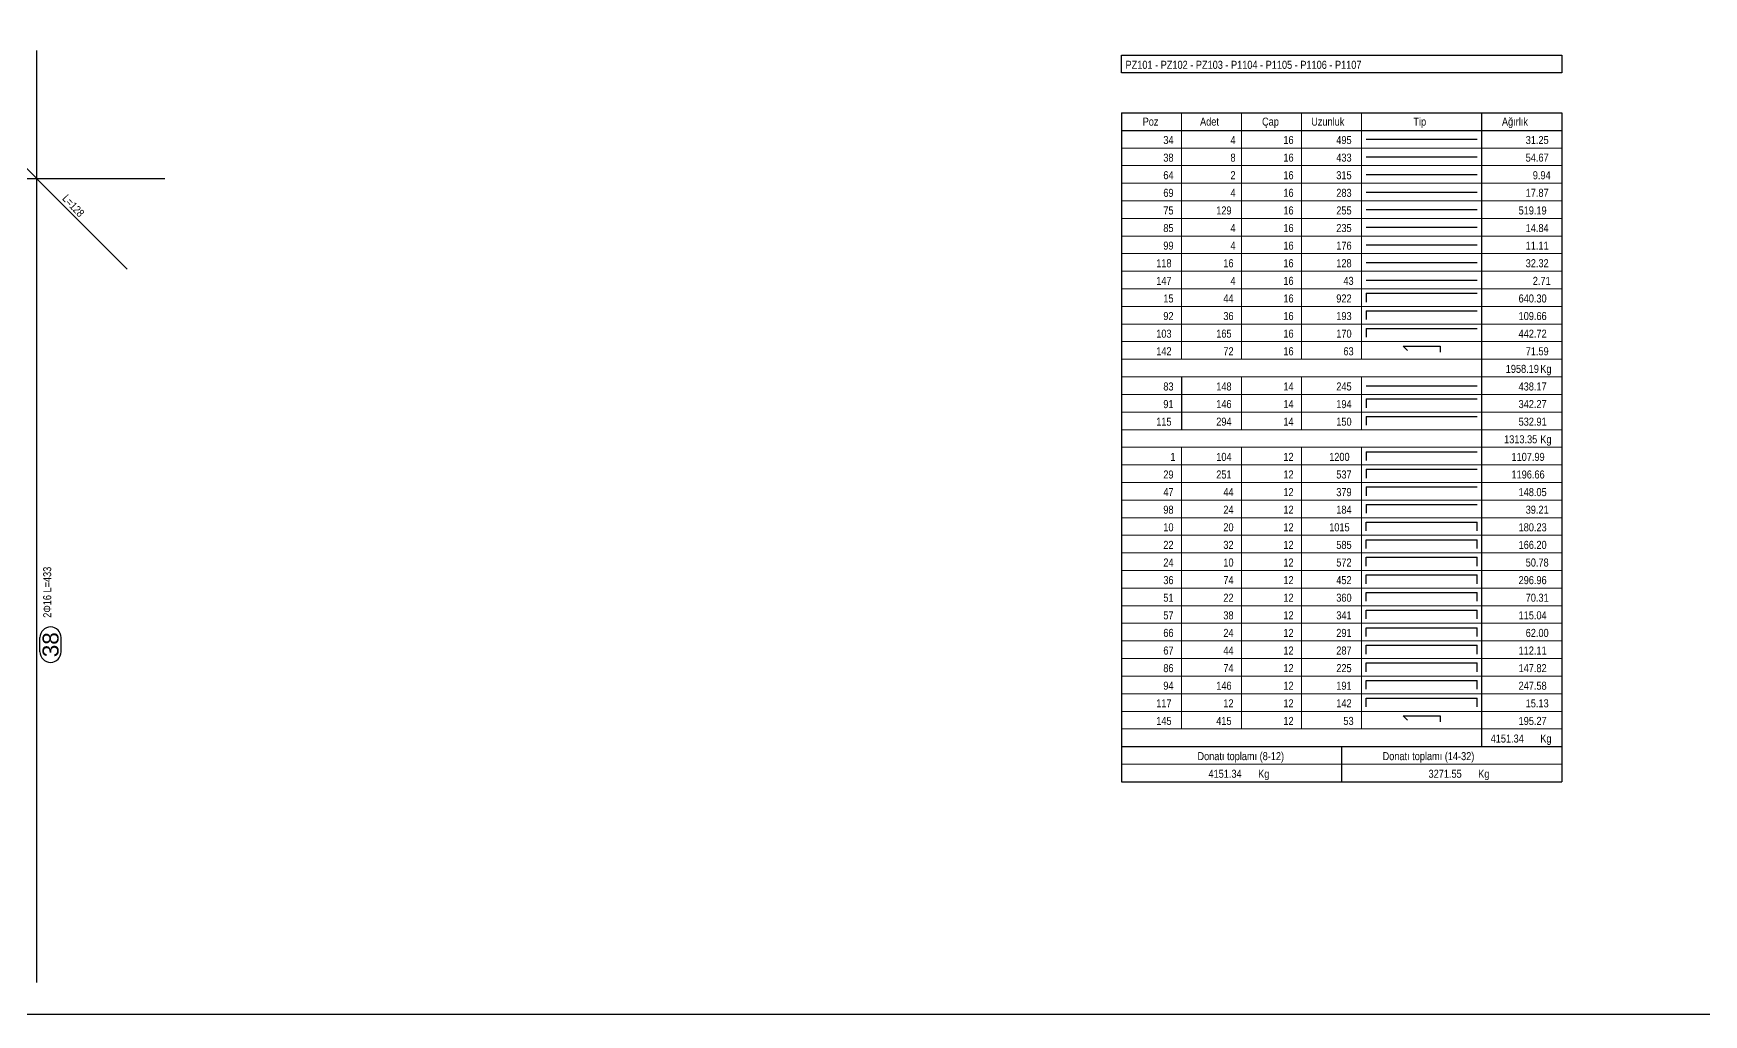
# Model space of a CAD drawing. Header units: metres. Extents: x 419734 to 420376, y 4564732 to 4565123.
# Drawn here: x 419845.76 to 419866.63, y 4564863.97 to 4564876.23 of the extents above; entities that cross this region are included whole.
import ezdxf

# ---------------------------------------------------------------- set-up
doc = ezdxf.new("R2010")
doc.units = ezdxf.units.M
for name, color, linetype in [('Standart', 7, 'Continuous'), ('SW_QUOTE', 1, 'Continuous'), ('SW_SEZIONI-ARMATURA', 3, 'Continuous'), ('SW_TXT_TESTI', 1, 'Continuous')]:
    doc.layers.add(name, color=color, linetype=linetype)
doc.styles.add('arial_1_18', font='arial.ttf', dxfattribs={"height": 0.2})
doc.styles.add('SWS', font='ARIALN.TTF')

msp = doc.modelspace()

# ---------------------------------------------------------------- linework, layer by layer
at = {"layer": 'Standart', "color": 2}
msp.add_lwpolyline([(419945.91166, 4564863.96691), (419806.01166, 4564863.96691), (419806.01166, 4564906.01358)], dxfattribs=at)
at = {"layer": 'Standart', "color": 1, "linetype": 'Continuous', "lineweight": 5}
for points in [[(419860.10499, 4564875.23699), (419860.10499, 4564872.15699)], [(419860.85499, 4564875.23699), (419860.85499, 4564872.15699)], [(419861.60499, 4564875.23699), (419861.60499, 4564872.15699)], [(419862.35499, 4564875.23699), (419862.35499, 4564872.15699)], [(419859.35499, 4564874.79699), (419864.85499, 4564874.79699)], [(419859.35499, 4564874.57699), (419864.85499, 4564874.57699)], [(419859.35499, 4564874.35699), (419864.85499, 4564874.35699)], [(419859.35499, 4564874.13699), (419864.85499, 4564874.13699)], [(419859.35499, 4564873.91699), (419864.85499, 4564873.91699)], [(419859.35499, 4564873.69699), (419864.85499, 4564873.69699)], [(419859.35499, 4564873.47699), (419864.85499, 4564873.47699)], [(419859.35499, 4564873.25699), (419864.85499, 4564873.25699)], [(419859.35499, 4564873.03699), (419864.85499, 4564873.03699)], [(419859.35499, 4564872.81699), (419864.85499, 4564872.81699)], [(419859.35499, 4564872.59699), (419864.85499, 4564872.59699)], [(419859.35499, 4564872.37699), (419864.85499, 4564872.37699)], [(419859.35499, 4564872.15699), (419864.85499, 4564872.15699)], [(419859.35499, 4564871.93699), (419864.85499, 4564871.93699)], [(419860.85499, 4564871.93699), (419860.85499, 4564871.27699)], [(419861.60499, 4564871.93699), (419861.60499, 4564871.27699)], [(419862.35499, 4564871.93699), (419862.35499, 4564871.27699)], [(419859.35499, 4564871.71699), (419864.85499, 4564871.71699)], [(419859.35499, 4564871.49699), (419864.85499, 4564871.49699)], [(419859.35499, 4564871.27699), (419864.85499, 4564871.27699)], [(419859.35499, 4564871.05699), (419864.85499, 4564871.05699)], [(419860.10499, 4564871.05699), (419860.10499, 4564867.53699)], [(419860.85499, 4564871.05699), (419860.85499, 4564867.53699)], [(419861.60499, 4564871.05699), (419861.60499, 4564867.53699)], [(419862.35499, 4564871.05699), (419862.35499, 4564867.53699)], [(419859.35499, 4564870.83699), (419864.85499, 4564870.83699)], [(419859.35499, 4564870.61699), (419864.85499, 4564870.61699)], [(419859.35499, 4564870.39699), (419864.85499, 4564870.39699)], [(419859.35499, 4564870.17699), (419864.85499, 4564870.17699)], [(419859.35499, 4564869.95699), (419864.85499, 4564869.95699)], [(419859.35499, 4564869.73699), (419864.85499, 4564869.73699)], [(419859.35499, 4564869.51699), (419864.85499, 4564869.51699)], [(419859.35499, 4564869.29699), (419864.85499, 4564869.29699)], [(419859.35499, 4564869.07699), (419864.85499, 4564869.07699)], [(419859.35499, 4564868.85699), (419864.85499, 4564868.85699)], [(419859.35499, 4564868.63699), (419864.85499, 4564868.63699)], [(419859.35499, 4564868.41699), (419864.85499, 4564868.41699)], [(419859.35499, 4564868.19699), (419864.85499, 4564868.19699)], [(419859.35499, 4564867.97699), (419864.85499, 4564867.97699)], [(419859.35499, 4564867.75699), (419864.85499, 4564867.75699)], [(419859.35499, 4564867.53699), (419864.85499, 4564867.53699)], [(419859.35499, 4564867.09699), (419864.85499, 4564867.09699)]]:
    msp.add_lwpolyline(points, dxfattribs=at)
at = {"layer": 'SW_QUOTE'}
for points in [[(419859.35499, 4564875.73699), (419859.35499, 4564875.95699)], [(419859.35499, 4564875.95699), (419864.85499, 4564875.95699)], [(419864.85499, 4564875.95699), (419864.85499, 4564875.73699)], [(419864.85499, 4564875.73699), (419859.35499, 4564875.73699)], [(419859.35499, 4564875.23699), (419864.85499, 4564875.23699)], [(419859.35499, 4564875.23699), (419859.35499, 4564866.87699)], [(419863.85499, 4564875.23699), (419863.85499, 4564867.31699)], [(419864.85499, 4564875.23699), (419864.85499, 4564866.87699)], [(419859.35499, 4564875.01699), (419864.85499, 4564875.01699)], [(419862.40999, 4564874.90699), (419863.79999, 4564874.90699)], [(419862.40999, 4564874.68699), (419863.79999, 4564874.68699)], [(419862.40999, 4564874.46699), (419863.79999, 4564874.46699)], [(419862.40999, 4564874.24699), (419863.79999, 4564874.24699)], [(419862.40999, 4564874.02699), (419863.79999, 4564874.02699)], [(419862.40999, 4564873.80699), (419863.79999, 4564873.80699)], [(419862.40999, 4564873.58699), (419863.79999, 4564873.58699)], [(419862.40999, 4564873.36699), (419863.79999, 4564873.36699)], [(419862.40999, 4564873.14699), (419863.79999, 4564873.14699)], [(419862.40999, 4564872.98199), (419863.79999, 4564872.98199)], [(419862.40999, 4564872.98199), (419862.40999, 4564872.87199)], [(419862.40999, 4564872.76199), (419863.79999, 4564872.76199)], [(419862.40999, 4564872.76199), (419862.40999, 4564872.65199)], [(419862.40999, 4564872.54199), (419863.79999, 4564872.54199)], [(419862.40999, 4564872.54199), (419862.40999, 4564872.43199)], [(419862.87332, 4564872.32199), (419863.33665, 4564872.32199)], [(419862.87332, 4564872.32199), (419862.92832, 4564872.26699)], [(419863.33665, 4564872.32199), (419863.33665, 4564872.24444)], [(419862.40999, 4564871.82699), (419863.79999, 4564871.82699)], [(419862.40999, 4564871.66199), (419863.79999, 4564871.66199)], [(419862.40999, 4564871.66199), (419862.40999, 4564871.55199)], [(419862.40999, 4564871.44199), (419863.79999, 4564871.44199)], [(419862.40999, 4564871.44199), (419862.40999, 4564871.33199)], [(419862.40999, 4564871.00199), (419863.79999, 4564871.00199)], [(419862.40999, 4564871.00199), (419862.40999, 4564870.89199)], [(419862.40999, 4564870.78199), (419863.79999, 4564870.78199)], [(419862.40999, 4564870.78199), (419862.40999, 4564870.67199)], [(419862.40999, 4564870.56199), (419863.79999, 4564870.56199)], [(419862.40999, 4564870.56199), (419862.40999, 4564870.45199)], [(419862.40999, 4564870.34199), (419863.79999, 4564870.34199)], [(419862.40999, 4564870.34199), (419862.40999, 4564870.23199)], [(419862.40999, 4564870.12199), (419863.79999, 4564870.12199)], [(419862.40999, 4564870.01199), (419862.40999, 4564870.12199)], [(419863.79999, 4564870.01199), (419863.79999, 4564870.12199)], [(419862.40999, 4564869.90199), (419863.79999, 4564869.90199)], [(419862.40999, 4564869.79199), (419862.40999, 4564869.90199)], [(419863.79999, 4564869.79199), (419863.79999, 4564869.90199)], [(419862.40999, 4564869.68199), (419863.79999, 4564869.68199)], [(419862.40999, 4564869.57199), (419862.40999, 4564869.68199)], [(419863.79999, 4564869.57199), (419863.79999, 4564869.68199)], [(419862.40999, 4564869.46199), (419863.79999, 4564869.46199)], [(419862.40999, 4564869.35199), (419862.40999, 4564869.46199)], [(419863.79999, 4564869.35199), (419863.79999, 4564869.46199)], [(419862.40999, 4564869.24199), (419863.79999, 4564869.24199)], [(419862.40999, 4564869.13199), (419862.40999, 4564869.24199)], [(419863.79999, 4564869.13199), (419863.79999, 4564869.24199)], [(419862.40999, 4564869.02199), (419863.79999, 4564869.02199)], [(419862.40999, 4564868.91199), (419862.40999, 4564869.02199)], [(419863.79999, 4564868.91199), (419863.79999, 4564869.02199)], [(419862.40999, 4564868.80199), (419863.79999, 4564868.80199)], [(419862.40999, 4564868.69199), (419862.40999, 4564868.80199)], [(419863.79999, 4564868.69199), (419863.79999, 4564868.80199)], [(419862.40999, 4564868.58199), (419863.79999, 4564868.58199)], [(419862.40999, 4564868.47199), (419862.40999, 4564868.58199)], [(419863.79999, 4564868.47199), (419863.79999, 4564868.58199)], [(419862.40999, 4564868.36199), (419863.79999, 4564868.36199)], [(419862.40999, 4564868.25199), (419862.40999, 4564868.36199)], [(419863.79999, 4564868.25199), (419863.79999, 4564868.36199)], [(419862.40999, 4564868.14199), (419863.79999, 4564868.14199)], [(419862.40999, 4564868.03199), (419862.40999, 4564868.14199)], [(419863.79999, 4564868.03199), (419863.79999, 4564868.14199)], [(419862.40999, 4564867.92199), (419863.79999, 4564867.92199)], [(419862.40999, 4564867.81199), (419862.40999, 4564867.92199)], [(419863.79999, 4564867.81199), (419863.79999, 4564867.92199)], [(419862.87332, 4564867.70199), (419863.33665, 4564867.70199)], [(419862.87332, 4564867.70199), (419862.92832, 4564867.64699)], [(419863.33665, 4564867.70199), (419863.33665, 4564867.62444)], [(419859.35499, 4564867.31699), (419864.85499, 4564867.31699)], [(419862.10499, 4564867.31699), (419862.10499, 4564866.87699)], [(419859.35499, 4564866.87699), (419864.85499, 4564866.87699)]]:
    msp.add_lwpolyline(points, dxfattribs=at)
at = {"layer": 'SW_SEZIONI-ARMATURA'}
for points in [[(419845.80003, 4564864.36887), (419845.80003, 4564876.01406)], [(419846.9314, 4564873.28269), (419844.66866, 4564875.54543)], [(419835.02503, 4564874.41406), (419847.40003, 4564874.41406)], [(419845.84003, 4564868.50024), (419845.84003, 4564868.67901)], [(419846.10403, 4564868.50024), (419846.10403, 4564868.67901)]]:
    msp.add_lwpolyline(points, dxfattribs=at)
for centre, start, end in [((419845.97203, 4564868.67901), 0, 180), ((419845.97203, 4564868.50024), 180, 0)]:
    msp.add_arc(centre, 0.132, start, end, dxfattribs=at)
at = {"layer": 'SW_TXT_TESTI'}
msp.add_lwpolyline([(419860.10499, 4564871.93699), (419860.10499, 4564871.27699)], dxfattribs=at)

# ---------------------------------------------------------------- texts
at = {"layer": 'Standart', "color": 3, "linetype": 'Continuous', "lineweight": 5, "style": 'arial_1_18'}
msp.add_text('38', height=0.2, rotation=90, dxfattribs=at).set_placement((419846.07203, 4564868.43424))
at = {"layer": 'SW_TXT_TESTI', "style": 'SWS'}
for s, p in [('PZ101 - PZ102 - PZ103 - P1104 - P1105 - P1106 - P1107', (419859.40499, 4564875.78699)), ('Poz', (419859.6191, 4564875.07699)), ('Adet', (419860.33629, 4564875.07699)), ('Çap', (419861.11092, 4564875.07699)), ('Uzunluk', (419861.72532, 4564875.07699)), ('Tip', (419863.00229, 4564875.07699)), ('Ağırlık', (419864.10851, 4564875.07699)), ('34', (419859.87744, 4564874.84699)), ('4', (419860.71621, 4564874.84699)), ('16', (419861.37744, 4564874.84699)), ('495', (419862.03867, 4564874.84699)), ('31.25', (419864.40551, 4564874.84699)), ('38', (419859.87744, 4564874.62699)), ('8', (419860.71621, 4564874.62699)), ('16', (419861.37744, 4564874.62699)), ('433', (419862.03867, 4564874.62699)), ('54.67', (419864.40551, 4564874.62699)), ('64', (419859.87744, 4564874.40699)), ('2', (419860.71621, 4564874.40699)), ('16', (419861.37744, 4564874.40699)), ('315', (419862.03867, 4564874.40699)), ('9.94', (419864.49428, 4564874.40699)), ('69', (419859.87744, 4564874.18699)), ('4', (419860.71621, 4564874.18699)), ('16', (419861.37744, 4564874.18699)), ('283', (419862.03867, 4564874.18699)), ('17.87', (419864.40551, 4564874.18699)), ('75', (419859.87744, 4564873.96699)), ('129', (419860.53867, 4564873.96699)), ('16', (419861.37744, 4564873.96699)), ('255', (419862.03867, 4564873.96699)), ('519.19', (419864.31674, 4564873.96699)), ('85', (419859.87744, 4564873.74699)), ('4', (419860.71621, 4564873.74699)), ('16', (419861.37744, 4564873.74699)), ('235', (419862.03867, 4564873.74699)), ('14.84', (419864.40551, 4564873.74699)), ('99', (419859.87744, 4564873.52699)), ('4', (419860.71621, 4564873.52699)), ('16', (419861.37744, 4564873.52699)), ('176', (419862.03867, 4564873.52699)), ('11.11', (419864.40551, 4564873.52699)), ('118', (419859.78867, 4564873.30699)), ('16', (419860.62744, 4564873.30699)), ('16', (419861.37744, 4564873.30699)), ('128', (419862.03867, 4564873.30699)), ('32.32', (419864.40551, 4564873.30699)), ('147', (419859.78867, 4564873.08699)), ('4', (419860.71621, 4564873.08699)), ('16', (419861.37744, 4564873.08699)), ('43', (419862.12744, 4564873.08699)), ('2.71', (419864.49428, 4564873.08699)), ('15', (419859.87744, 4564872.86699)), ('44', (419860.62744, 4564872.86699)), ('16', (419861.37744, 4564872.86699)), ('922', (419862.03867, 4564872.86699)), ('640.30', (419864.31674, 4564872.86699)), ('92', (419859.87744, 4564872.64699)), ('36', (419860.62744, 4564872.64699)), ('16', (419861.37744, 4564872.64699)), ('193', (419862.03867, 4564872.64699)), ('109.66', (419864.31674, 4564872.64699)), ('103', (419859.78867, 4564872.42699)), ('165', (419860.53867, 4564872.42699)), ('16', (419861.37744, 4564872.42699)), ('170', (419862.03867, 4564872.42699)), ('442.72', (419864.31674, 4564872.42699)), ('142', (419859.78867, 4564872.20699)), ('72', (419860.62744, 4564872.20699)), ('16', (419861.37744, 4564872.20699)), ('63', (419862.12744, 4564872.20699)), ('71.59', (419864.40551, 4564872.20699)), ('1958.19', (419864.15638, 4564871.98699)), ('Kg', (419864.58816, 4564871.98699)), ('83', (419859.87744, 4564871.76699)), ('148', (419860.53867, 4564871.76699)), ('14', (419861.37744, 4564871.76699)), ('245', (419862.03867, 4564871.76699)), ('438.17', (419864.31674, 4564871.76699)), ('91', (419859.87744, 4564871.54699)), ('146', (419860.53867, 4564871.54699)), ('14', (419861.37744, 4564871.54699)), ('194', (419862.03867, 4564871.54699)), ('342.27', (419864.31674, 4564871.54699)), ('115', (419859.78867, 4564871.32699)), ('294', (419860.53867, 4564871.32699)), ('14', (419861.37744, 4564871.32699)), ('150', (419862.03867, 4564871.32699)), ('532.91', (419864.31674, 4564871.32699)), ('1313.35', (419864.13557, 4564871.10699)), ('Kg', (419864.58816, 4564871.10699)), ('1', (419859.96621, 4564870.88699)), ('104', (419860.53867, 4564870.88699)), ('12', (419861.37744, 4564870.88699)), ('1200', (419861.9499, 4564870.88699)), ('1107.99', (419864.22797, 4564870.88699)), ('29', (419859.87744, 4564870.66699)), ('251', (419860.53867, 4564870.66699)), ('12', (419861.37744, 4564870.66699)), ('537', (419862.03867, 4564870.66699)), ('1196.66', (419864.22797, 4564870.66699)), ('47', (419859.87744, 4564870.44699)), ('44', (419860.62744, 4564870.44699)), ('12', (419861.37744, 4564870.44699)), ('379', (419862.03867, 4564870.44699)), ('148.05', (419864.31674, 4564870.44699)), ('98', (419859.87744, 4564870.22699)), ('24', (419860.62744, 4564870.22699)), ('12', (419861.37744, 4564870.22699)), ('184', (419862.03867, 4564870.22699)), ('39.21', (419864.40551, 4564870.22699)), ('10', (419859.87744, 4564870.00699)), ('20', (419860.62744, 4564870.00699)), ('12', (419861.37744, 4564870.00699)), ('1015', (419861.9499, 4564870.00699)), ('180.23', (419864.31674, 4564870.00699)), ('22', (419859.87744, 4564869.78699)), ('32', (419860.62744, 4564869.78699)), ('12', (419861.37744, 4564869.78699)), ('585', (419862.03867, 4564869.78699)), ('166.20', (419864.31674, 4564869.78699)), ('24', (419859.87744, 4564869.56699)), ('10', (419860.62744, 4564869.56699)), ('12', (419861.37744, 4564869.56699)), ('572', (419862.03867, 4564869.56699)), ('50.78', (419864.40551, 4564869.56699)), ('36', (419859.87744, 4564869.34699)), ('74', (419860.62744, 4564869.34699)), ('12', (419861.37744, 4564869.34699)), ('452', (419862.03867, 4564869.34699)), ('296.96', (419864.31674, 4564869.34699)), ('51', (419859.87744, 4564869.12699)), ('22', (419860.62744, 4564869.12699)), ('12', (419861.37744, 4564869.12699)), ('360', (419862.03867, 4564869.12699)), ('70.31', (419864.40551, 4564869.12699)), ('57', (419859.87744, 4564868.90699)), ('38', (419860.62744, 4564868.90699)), ('12', (419861.37744, 4564868.90699)), ('341', (419862.03867, 4564868.90699)), ('115.04', (419864.31674, 4564868.90699)), ('66', (419859.87744, 4564868.68699)), ('24', (419860.62744, 4564868.68699)), ('12', (419861.37744, 4564868.68699)), ('291', (419862.03867, 4564868.68699)), ('62.00', (419864.40551, 4564868.68699)), ('67', (419859.87744, 4564868.46699)), ('44', (419860.62744, 4564868.46699)), ('12', (419861.37744, 4564868.46699)), ('287', (419862.03867, 4564868.46699)), ('112.11', (419864.31674, 4564868.46699)), ('86', (419859.87744, 4564868.24699)), ('74', (419860.62744, 4564868.24699)), ('12', (419861.37744, 4564868.24699)), ('225', (419862.03867, 4564868.24699)), ('147.82', (419864.31674, 4564868.24699)), ('94', (419859.87744, 4564868.02699)), ('146', (419860.53867, 4564868.02699)), ('12', (419861.37744, 4564868.02699)), ('191', (419862.03867, 4564868.02699)), ('247.58', (419864.31674, 4564868.02699)), ('117', (419859.78867, 4564867.80699)), ('12', (419860.62744, 4564867.80699)), ('12', (419861.37744, 4564867.80699)), ('142', (419862.03867, 4564867.80699)), ('15.13', (419864.40551, 4564867.80699)), ('145', (419859.78867, 4564867.58699)), ('415', (419860.53867, 4564867.58699)), ('12', (419861.37744, 4564867.58699)), ('53', (419862.12744, 4564867.58699)), ('195.27', (419864.31674, 4564867.58699)), ('4151.34', (419863.96778, 4564867.36699)), ('Kg', (419864.58816, 4564867.36699)), ('Donatı toplamı (8-12)', (419860.30373, 4564867.14699)), ('Donatı toplamı (14-32)', (419862.6174, 4564867.14699)), ('4151.34', (419860.44148, 4564866.92699)), ('Kg', (419861.06186, 4564866.92699)), ('3271.55', (419863.19148, 4564866.92699)), ('Kg', (419863.81186, 4564866.92699))]:
    msp.add_text(s, height=0.1, dxfattribs=at).set_placement(p)
for s, rotation, p in [('L=128', 313.04713, (419846.11116, 4564874.1595)), ('2Φ16 L=433', 90, (419845.98015, 4564868.92677))]:
    msp.add_text(s, height=0.1, rotation=rotation, dxfattribs=at).set_placement(p)

doc.saveas('drawing.dxf')
